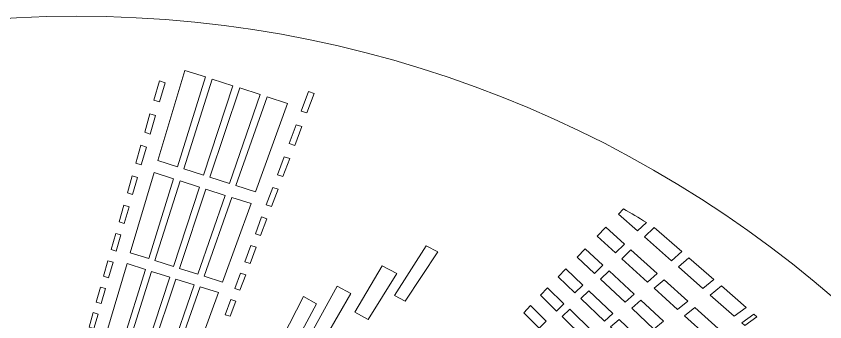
# Model space of a CAD drawing. Header units: millimetres. Extents: x -751 to 1411, y -446 to 1681.
# Drawn here: x 803.6 to 1152.2, y 1549.1 to 1680.7 of the extents above; entities that cross this region are included whole.
import ezdxf

# ---------------------------------------------------------------- set-up
doc = ezdxf.new("R2010")
doc.units = ezdxf.units.MM
doc.header["$MEASUREMENT"] = 0
doc.layers.add('Layer 3', color=7, linetype='Continuous')

msp = doc.modelspace()

# ---------------------------------------------------------------- linework, layer by layer
at = {"layer": 'Layer 3', "lineweight": 0}
for points in [[(885.19, 1654.54), (873.12, 1615.89), (864.7, 1618.57), (876.32, 1657.39), (885.19, 1654.54)], [(867.78, 1652.07), (865.37, 1643.77), (862.96, 1644.55), (865.34, 1652.85), (867.78, 1652.07)], [(897.01, 1650.74), (884.34, 1612.3), (875.93, 1614.99), (888.15, 1653.59), (897.01, 1650.74)], [(908.82, 1646.95), (895.54, 1608.73), (887.14, 1611.41), (899.97, 1649.79), (908.82, 1646.95)], [(920.62, 1643.16), (906.74, 1605.15), (898.34, 1607.83), (911.77, 1646), (920.62, 1643.16)], [(929.65, 1648.21), (932.12, 1647.41), (928.95, 1639.03), (926.5, 1639.81), (929.65, 1648.21)], [(861.37, 1629.98), (859.01, 1630.73), (861.3, 1638.73), (863.69, 1637.96), (861.37, 1629.98)], [(926.72, 1633.16), (923.67, 1625.09), (921.27, 1625.86), (924.3, 1633.94), (926.72, 1633.16)], [(859.75, 1624.38), (857.52, 1616.69), (855.2, 1617.43), (857.41, 1625.13), (859.75, 1624.38)], [(916.24, 1612.44), (919.15, 1620.21), (921.53, 1619.45), (918.59, 1611.68), (916.24, 1612.44)], [(855.96, 1611.3), (853.81, 1603.88), (851.53, 1604.61), (853.66, 1612.03), (855.96, 1611.3)], [(860.78, 1576.33), (852.82, 1578.86), (863.14, 1613.35), (871.5, 1610.68), (860.78, 1576.33)], [(871.37, 1572.97), (863.43, 1575.49), (874.28, 1609.79), (882.63, 1607.13), (871.37, 1572.97)], [(881.96, 1569.62), (874.02, 1572.13), (885.42, 1606.24), (893.76, 1603.58), (881.96, 1569.62)], [(911.39, 1599.51), (914.2, 1606.99), (916.53, 1606.25), (913.7, 1598.77), (911.39, 1599.51)], [(884.6, 1568.78), (896.54, 1602.7), (904.87, 1600.04), (892.53, 1566.26), (884.6, 1568.78)], [(852.31, 1598.68), (850.23, 1591.53), (847.99, 1592.24), (850.04, 1599.4), (852.31, 1598.68)], [(906.71, 1587.04), (909.42, 1594.26), (911.71, 1593.53), (908.98, 1586.32), (906.71, 1587.04)], [(1061.92, 1578.79), (1054.04, 1585.94), (1057.77, 1589.82), (1065.8, 1582.62), (1061.92, 1578.79)], [(1090.54, 1579.41), (1086.09, 1575.41), (1074.42, 1585.69), (1078.62, 1589.77), (1090.54, 1579.41)], [(848.78, 1586.51), (846.78, 1579.61), (844.58, 1580.31), (846.56, 1587.22), (848.78, 1586.51)], [(902.2, 1575.02), (904.82, 1581.98), (907.07, 1581.26), (904.43, 1574.31), (902.2, 1575.02)], [(985.34, 1579.26), (971.32, 1557.99), (966.72, 1560.48), (980.39, 1581.87), (985.34, 1579.26)], [(1056.57, 1573.51), (1052.93, 1569.92), (1045.4, 1576.96), (1048.9, 1580.6), (1056.57, 1573.51)], [(1075.81, 1566.18), (1064.68, 1576.28), (1068.62, 1580.09), (1079.97, 1569.92), (1075.81, 1566.18)], [(1104.41, 1567.35), (1099.67, 1563.45), (1089.11, 1572.75), (1093.63, 1576.72), (1104.41, 1567.35)], [(845.38, 1574.77), (843.44, 1568.1), (841.28, 1568.78), (843.19, 1575.46), (845.38, 1574.77)], [(849.74, 1540.98), (842.2, 1543.35), (851.43, 1574.2), (859.33, 1571.7), (849.74, 1540.98)], [(955.32, 1550.12), (949.54, 1553.29), (961.44, 1573.21), (967.64, 1569.89), (955.32, 1550.12)], [(859.78, 1537.81), (852.25, 1540.19), (861.96, 1570.86), (869.85, 1568.36), (859.78, 1537.81)], [(897.85, 1563.41), (900.37, 1570.13), (902.59, 1569.43), (900.04, 1562.72), (897.85, 1563.41)], [(1047.9, 1564.97), (1044.48, 1561.6), (1037.27, 1568.52), (1040.56, 1571.93), (1047.9, 1564.97)], [(1055.57, 1567.46), (1059.26, 1571.03), (1070.08, 1561.04), (1066.19, 1557.54), (1055.57, 1567.46)], [(872.48, 1567.53), (880.36, 1565.03), (869.81, 1534.65), (862.29, 1537.02), (872.48, 1567.53)], [(1078.69, 1563.56), (1082.91, 1567.28), (1093.16, 1558.08), (1088.73, 1554.44), (1078.69, 1563.56)], [(842.09, 1563.42), (840.22, 1556.98), (838.09, 1557.65), (839.94, 1564.1), (842.09, 1563.42)], [(872.31, 1533.86), (882.99, 1564.2), (890.86, 1561.7), (879.83, 1531.49), (872.31, 1533.86)], [(942.03, 1564.44), (947.88, 1561.26), (937.3, 1542.93), (931.83, 1545.97), (942.03, 1564.44)], [(1039.75, 1556.94), (1036.53, 1553.76), (1029.62, 1560.56), (1032.72, 1563.79), (1039.75, 1556.94)], [(1060.81, 1552.71), (1057.16, 1549.43), (1047.01, 1559.17), (1050.47, 1562.53), (1060.81, 1552.71)], [(1118.22, 1555.35), (1113.18, 1551.55), (1102.82, 1560.68), (1107.63, 1564.56), (1118.22, 1555.35)], [(893.65, 1552.21), (896.08, 1558.7), (898.26, 1558.01), (895.8, 1551.52), (893.65, 1552.21)], [(923.72, 1539.45), (918.45, 1542.39), (927.5, 1560.02), (933.1, 1556.94), (923.72, 1539.45)], [(1068.94, 1554.97), (1072.88, 1558.45), (1082.65, 1549.43), (1078.51, 1546.02), (1068.94, 1554.97)], [(1032.08, 1549.37), (1029.04, 1546.38), (1022.41, 1553.07), (1025.33, 1556.11), (1032.08, 1549.37)], [(1091.73, 1551.72), (1096.22, 1555.34), (1106.27, 1546.33), (1101.58, 1542.78), (1091.73, 1551.72)], [(838.91, 1552.45), (837.1, 1546.22), (835.01, 1546.88), (836.8, 1553.12), (838.91, 1552.45)], [(1052.11, 1544.9), (1048.68, 1541.81), (1038.96, 1551.38), (1042.22, 1554.54), (1052.11, 1544.9)], [(1122.91, 1551.28), (1117.77, 1547.51), (1116.46, 1548.67), (1121.56, 1552.45), (1122.91, 1551.28)], [(1059.79, 1546.91), (1063.49, 1550.17), (1072.81, 1541.32), (1068.94, 1538.13), (1059.79, 1546.91)]]:
    msp.add_lwpolyline(points, dxfattribs=at)
for points, knots in [([(1329.54, 1180.7), (1329.54, 1456.84), (1105.68, 1680.7), (829.54, 1680.7), (553.39, 1680.7), (329.54, 1456.84), (329.54, 1180.7), (329.54, 904.55), (553.39, 680.7), (829.54, 680.7), (995.26, 680.7), (1142.15, 761.32), (1233.12, 885.49), (1233.12, 885.49), (1233.3, 885.36), (1233.3, 885.36), (1236.17, 889.05), (1238.96, 892.81), (1241.43, 896.78), (1241.43, 896.78), (1241.25, 896.9), (1241.25, 896.9), (1296.93, 977.52), (1329.54, 1075.3), (1329.54, 1180.7)], [0, 0, 0, 0, 1, 1, 1, 2, 2, 2, 3, 3, 3, 4, 4, 4, 5, 5, 5, 6, 6, 6, 7, 7, 7, 8, 8, 8, 8]), ([(1065.36, 1597.71), (1068.68, 1595.82), (1071.98, 1593.9), (1075.26, 1591.94), (1075.26, 1591.94), (1071.52, 1588.25), (1071.52, 1588.25), (1071.52, 1588.25), (1063.26, 1595.52), (1063.26, 1595.52), (1063.26, 1595.52), (1065.36, 1597.71), (1065.36, 1597.71)], [0, 0, 0, 0, 1, 1, 1, 2, 2, 2, 3, 3, 3, 4, 4, 4, 4])]:
    msp.add_open_spline(points, degree=3, knots=knots, dxfattribs=at)

doc.saveas('drawing.dxf')
